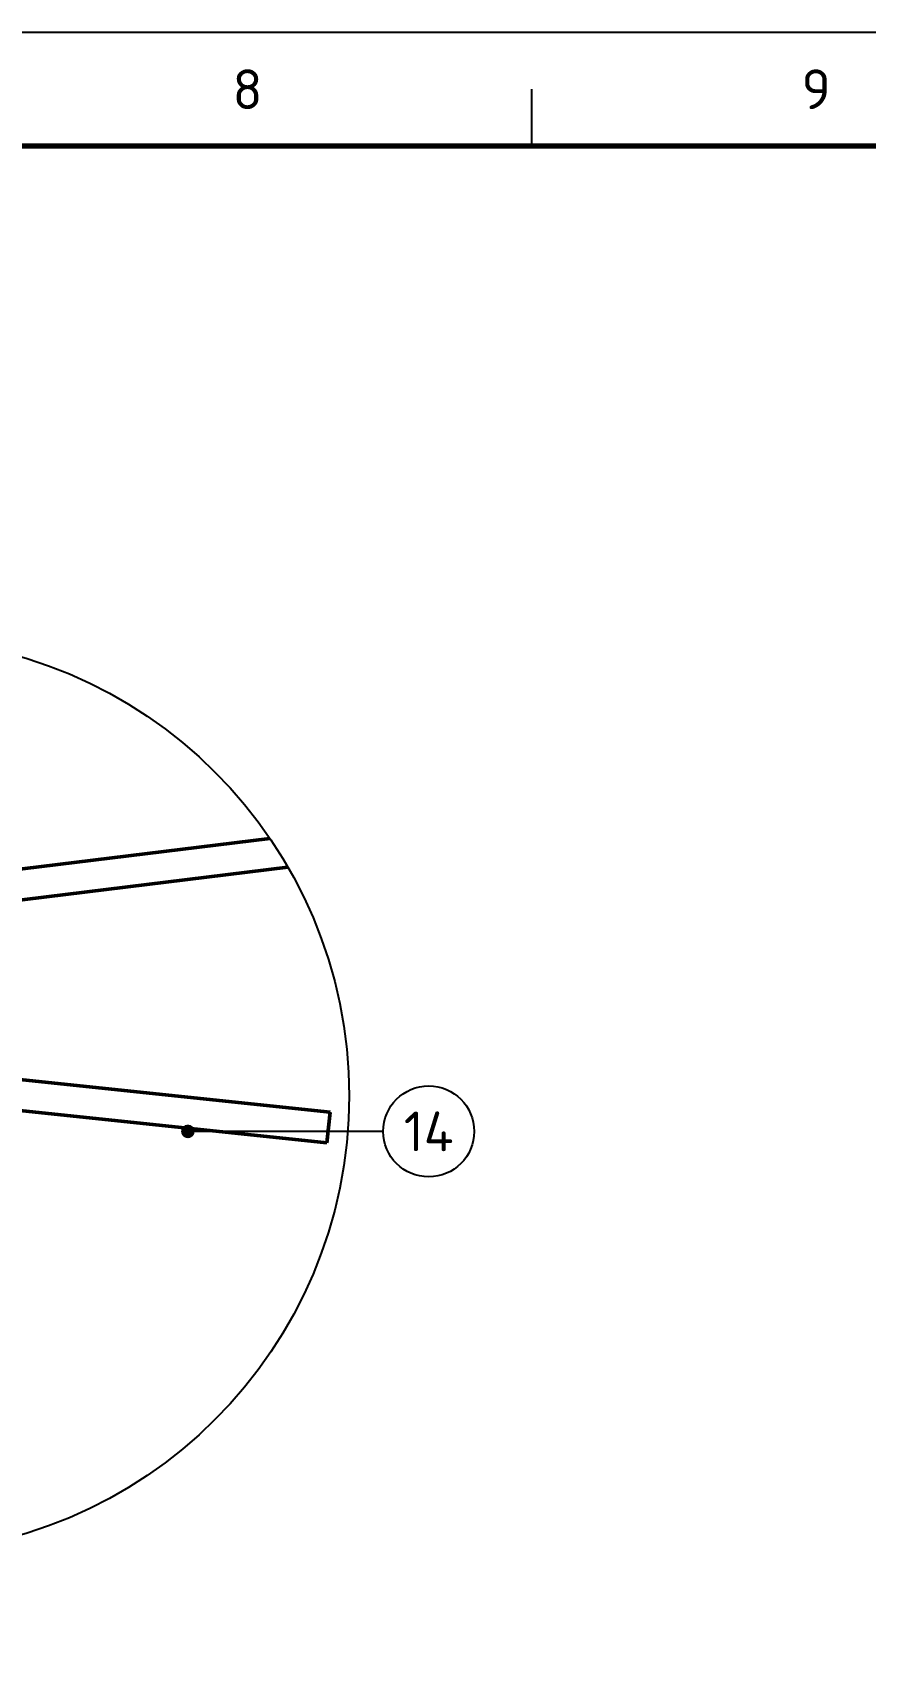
# Model space of a CAD drawing. Header units: millimetres. Extents: x 0 to 594, y 0 to 420.
# Drawn here: x 353.1 to 426.3, y 277.7 to 420 of the extents above; entities that cross this region are included whole.
import ezdxf
from ezdxf.enums import TextEntityAlignment as Align

# ---------------------------------------------------------------- set-up
doc = ezdxf.new("R2010")
doc.units = ezdxf.units.MM
doc.linetypes.add('ISO02-TRAZOS', pattern=[3.75, 3, -0.75])
for name, color, linetype, lineweight in [('01-VISIBLE', 7, 'CONTINUOUS', 50), ('02-OCULTA', 4, 'ISO02-TRAZOS', 25), ('06-TEXTO', 7, 'CONTINUOUS', 25), ('07-RECUADRO', 7, 'CONTINUOUS', 70), ('08-FINA', 5, 'CONTINUOUS', 25)]:
    doc.layers.add(name, color=color, linetype=linetype, lineweight=lineweight)
doc.styles.add('ISO3098', font='isocpeur.ttf')

msp = doc.modelspace()

# ---------------------------------------------------------------- hatches: boundary and pattern name
at = {"layer": '08-FINA'}
h = msp.add_hatch(color=7, dxfattribs=at)
h.dxf.hatch_style = 1
edge = h.paths.add_edge_path()
edge.add_arc((366.758, 323.373), 0.6, 0, 360)

# ---------------------------------------------------------------- linework, layer by layer
at = {"layer": '01-VISIBLE'}
for points in [[(313.475, 341.705), (373.963, 349.132)], [(316.885, 339.403), (375.547, 346.606)], [(348.884, 328.251), (379.258, 325.059)], [(347.486, 325.683), (378.975, 322.373)], [(378.975, 322.373), (379.258, 325.059)]]:
    msp.add_lwpolyline(points, dxfattribs=at)
at = {"layer": '02-OCULTA'}
for points in [[(313.475, 341.705), (373.963, 349.132)], [(313.804, 339.025), (375.547, 346.606)], [(335.722, 329.634), (379.258, 325.059)], [(335.44, 326.949), (378.975, 322.373)], [(378.975, 322.373), (379.258, 325.059)]]:
    msp.add_lwpolyline(points, dxfattribs=at)
at = {"layer": '07-RECUADRO'}
msp.add_lwpolyline([(20, 10), (584, 10), (584, 410), (20, 410)], close=True, dxfattribs=at)
at = {"layer": '08-FINA'}
for p, q in [((397, 410), (397, 415)), ((383.929, 323.373), (366.758, 323.373))]:
    msp.add_line(p, q, dxfattribs=at)
msp.add_lwpolyline([(0, 0), (594, 0), (594, 420), (0, 420)], close=True, dxfattribs=at)
for centre, radius in [((340.667, 326.5), 40.263), ((387.929, 323.373), 4)]:
    msp.add_circle(centre, radius, dxfattribs=at)

# ---------------------------------------------------------------- texts
at = {"layer": '06-TEXTO', "style": 'ISO3098'}
for s, p in [('8', (372, 415)), ('9', (422, 415)), ('14', (387.929, 323.373))]:
    msp.add_text(s, height=3.5, dxfattribs=at).set_placement(p, align=Align.MIDDLE_CENTER)

doc.saveas('drawing.dxf')
